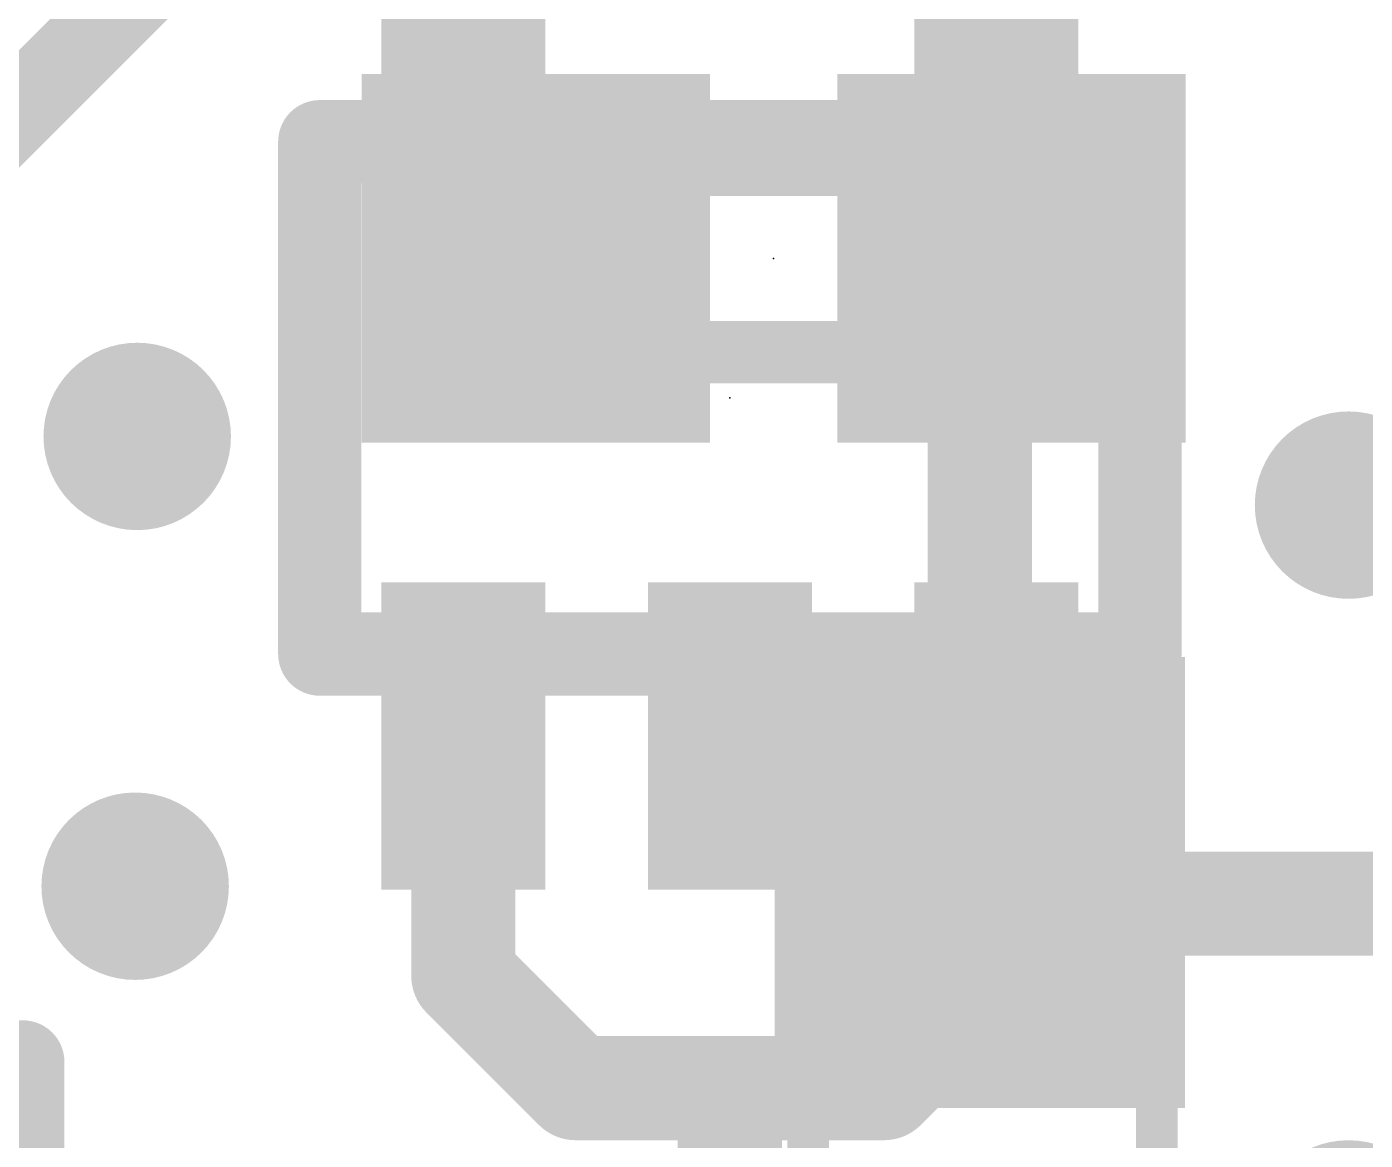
# Model space of a CAD drawing. Extents: x -25 to 77, y -62 to 26.
# Drawn here: x 15.71 to 18.974, y 4.539 to 7.255 of the extents above; entities that cross this region are included whole.
import ezdxf

# ---------------------------------------------------------------- set-up
doc = ezdxf.new("R2010")
doc.units = 0
for name, color, linetype in [('1', 12, 'CONTINUOUS'), ('16', 53, 'CONTINUOUS'), ('18', 110, 'CONTINUOUS'), ('21', 41, 'CONTINUOUS'), ('22', 40, 'CONTINUOUS'), ('23', 53, 'CONTINUOUS'), ('24', 53, 'CONTINUOUS'), ('51', 53, 'CONTINUOUS')]:
    doc.layers.add(name, color=color, linetype=linetype)

# ---------------------------------------------------------------- blocks, each defined once
blk = doc.blocks.new('RECT')
blk.add_solid([(-0.5, -0.5), (0.5, -0.5), (-0.5, 0.5), (0.5, 0.5)])
blk = doc.blocks.new('ROUNDV')
at = {"const_width": 0.5}
blk.add_lwpolyline([(0, -0.25, 1), (0, 0.25, 1), (0, -0.25)], format="xyb", dxfattribs=at)

msp = doc.modelspace()

# ---------------------------------------------------------------- linework, layer by layer
at = {"layer": '1', "const_width": 0.254}
for points in [[(18.034, 6.6133), (18.1111, 6.6904)], [(18.034, 5.168), (18.034, 6.6133)], [(18.086, 5.116), (18.034, 5.168)], [(19.599, 5.116), (18.086, 5.116)]]:
    msp.add_lwpolyline(points, dxfattribs=at)
at = {"layer": '1', "const_width": 0.127}
for points in [[(18.156, 6.6455, 1), (18.0662, 6.7353)], [(18.0975, 6.6133, 1), (17.9705, 6.6133)], [(17.9891, 6.6582, 1), (18.0789, 6.5684)], [(18.0789, 5.2129, 1), (17.9891, 5.1231)], [(17.9705, 5.168, 1), (18.0975, 5.168)], [(18.086, 5.1795, 1), (18.086, 5.0525)], [(18.0411, 5.0711, 1), (18.1309, 5.1609)]]:
    msp.add_lwpolyline(points, format="xyb", dxfattribs=at)
at = {"layer": '16'}
for points, const_width in [([(18.0744, 7.175), (18.0744, 7.874)], 0.254), ([(14.7041, 6.0681), (16.51, 7.874)], 0.2032), ([(16.7744, 5.525), (16.7744, 4.9401)], 0.254), ([(18.0744, 4.9401), (18.0744, 5.525)], 0.254), ([(16.7744, 4.9401), (17.0485, 4.666)], 0.254), ([(17.8003, 4.666), (18.0744, 4.9401)], 0.254), ([(17.0485, 4.666), (17.4244, 4.666)], 0.254), ([(17.4244, 4.666), (17.8003, 4.666)], 0.254), ([(17.4244, 4.666), (17.4244, 3.6576)], 0.254)]:
    msp.add_lwpolyline(points, dxfattribs=dict(at, const_width=const_width))
at = {"layer": '16', "const_width": 0.127}
for points in [[(18.0109, 7.175, 1), (18.1379, 7.175)], [(16.8379, 5.525, 1), (16.7109, 5.525)], [(18.1379, 5.525, 1), (18.0109, 5.525)], [(16.8193, 4.985, 1), (16.7295, 4.8952)], [(18.1193, 4.8952, 1), (18.0295, 4.985)], [(16.7109, 4.9401, 1), (16.8379, 4.9401)], [(18.0109, 4.9401, 1), (18.1379, 4.9401)], [(17.0485, 4.7295, 1), (17.0485, 4.6025)], [(17.0036, 4.6211, 1), (17.0934, 4.7109)], [(17.4244, 4.7295, 1), (17.4244, 4.6025)], [(17.4879, 4.666, 1), (17.3609, 4.666)], [(17.4244, 4.6025, 1), (17.4244, 4.7295)], [(17.7554, 4.7109, 1), (17.8452, 4.6211)], [(17.8003, 4.6025, 1), (17.8003, 4.7295)]]:
    msp.add_lwpolyline(points, format="xyb", dxfattribs=at)
at = {"layer": '21', "const_width": 0.2032}
for points in [[(14.95, 4.73), (15.7, 4.73)], [(15.7, 4.73), (15.7, 3.08)]]:
    msp.add_lwpolyline(points, dxfattribs=at)
at = {"layer": '21', "const_width": 0.1016}
for points in [[(15.7508, 4.73, 1), (15.6492, 4.73)], [(15.7, 4.6792, 1), (15.7, 4.7808)]]:
    msp.add_lwpolyline(points, format="xyb", dxfattribs=at)
at = {"layer": '22', "const_width": 0.2032}
for points in [[(18.4244, 6.975), (16.4244, 6.975)], [(16.4244, 6.975), (16.4244, 5.725)], [(18.4244, 5.725), (18.4244, 6.975)], [(18.4244, 5.725), (16.4244, 5.725)]]:
    msp.add_lwpolyline(points, dxfattribs=at)
at = {"layer": '22', "const_width": 0.1016}
for points in [[(16.4244, 7.0258, 1), (16.4244, 6.9242)], [(16.4752, 6.975, 1), (16.3736, 6.975)], [(18.4752, 6.975, 1), (18.3736, 6.975)], [(18.4244, 6.9242, 1), (18.4244, 7.0258)], [(16.4244, 5.7758, 1), (16.4244, 5.6742)], [(18.4244, 5.6742, 1), (18.4244, 5.7758)], [(16.3736, 5.725, 1), (16.4752, 5.725)], [(18.3736, 5.725, 1), (18.4752, 5.725)]]:
    msp.add_lwpolyline(points, format="xyb", dxfattribs=at)
at = {"layer": '23'}
msp.add_point((17.5311, 6.6904), dxfattribs=at)
at = {"layer": '24'}
msp.add_point((17.4244, 6.35), dxfattribs=at)
at = {"layer": '51'}
for points, const_width in [([(17.2607, 6.919), (17.8015, 6.919)], 0.1524), ([(17.8015, 6.4618), (17.2607, 6.4618)], 0.1524), ([(17.615, 4.674), (17.615, 3.962)], 0.1016), ([(18.466, 4.674), (18.466, 3.962)], 0.1016)]:
    msp.add_lwpolyline(points, dxfattribs=dict(at, const_width=const_width))
for points, const_width in [([(17.2607, 6.9571, 1), (17.2607, 6.8809)], 0.0762), ([(17.8015, 6.8809, 1), (17.8015, 6.9571)], 0.0762), ([(17.2607, 6.4999, 1), (17.2607, 6.4237)], 0.0762), ([(17.8015, 6.4237, 1), (17.8015, 6.4999)], 0.0762), ([(17.6404, 4.674, 1), (17.5896, 4.674)], 0.0508), ([(18.4914, 4.674, 1), (18.4406, 4.674)], 0.0508)]:
    msp.add_lwpolyline(points, format="xyb", dxfattribs=dict(at, const_width=const_width))

# ---------------------------------------------------------------- block references
at = {"layer": '1', "xscale": 0.85, "yscale": 0.9}
for p in [(16.9511, 6.6904), (18.1111, 6.6904)]:
    msp.add_blockref('RECT', p, dxfattribs=at)
at = {"layer": '1', "xscale": 1.1, "rotation": 270}
msp.add_blockref('RECT', (18.034, 5.168), dxfattribs=at)
at = {"layer": '16', "xscale": 0.4, "yscale": 0.75, "rotation": 180}
for p in [(16.7744, 7.175), (18.0744, 7.175), (16.7744, 5.525), (17.4244, 5.525), (18.0744, 5.525)]:
    msp.add_blockref('RECT', p, dxfattribs=at)
at = {"layer": '18', "xscale": 0.4572, "yscale": 0.4572}
for p in [(15.9791, 6.256), (15.9791, 6.256), (18.9332, 6.0884), (18.9332, 6.0884), (15.9741, 5.1587), (15.9741, 5.1587), (18.9332, 4.3104), (18.9332, 4.3104)]:
    msp.add_blockref('ROUNDV', p, dxfattribs=at)
at = {"layer": '51', "xscale": 0.3, "yscale": 0.6096}
for p in [(17.1271, 6.6904), (17.9399, 6.6904)]:
    msp.add_blockref('RECT', p, dxfattribs=at)
at = {"layer": '51', "xscale": 0.5001, "yscale": 0.95, "rotation": 270}
msp.add_blockref('RECT', (18.0391, 4.9062), dxfattribs=at)

doc.saveas('drawing.dxf')
